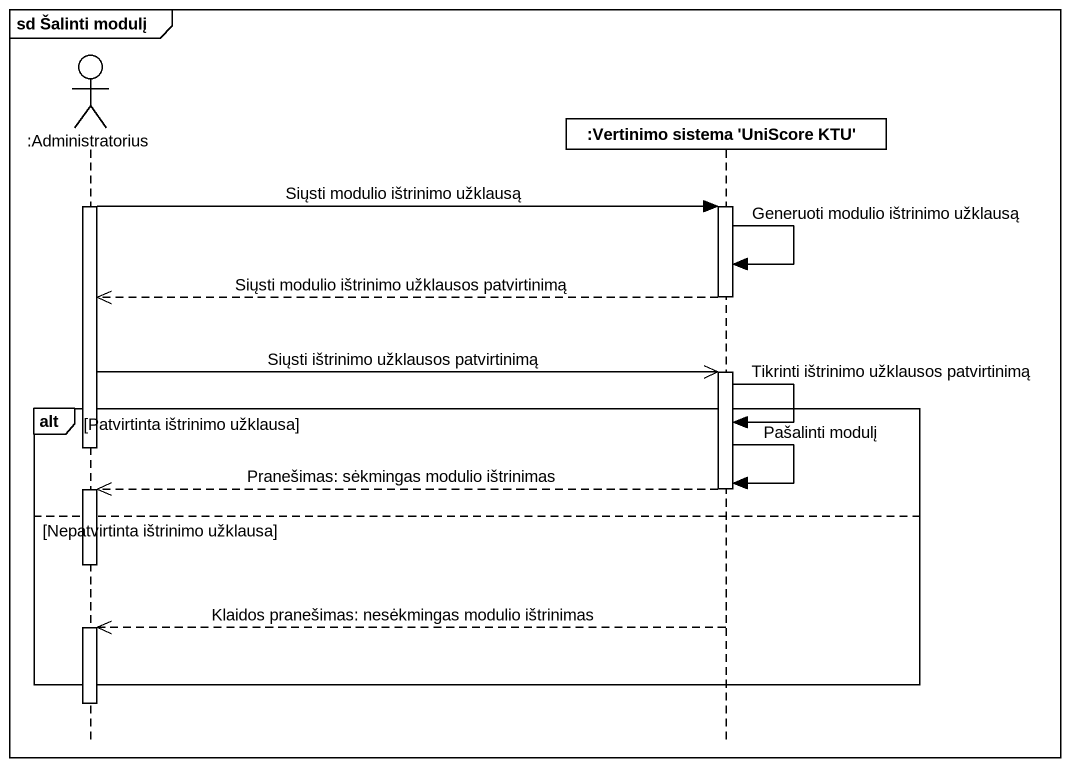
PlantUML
@startuml
mainframe sd Šalinti modulį
hide footbox
actor ":Administratorius" as Administratorius
participant ":Vertinimo sistema 'UniScore KTU'" as Vertinimo_sistema_UniScore

activate Administratorius
Administratorius -> Vertinimo_sistema_UniScore : Siųsti modulio ištrinimo užklausą
activate Vertinimo_sistema_UniScore
Vertinimo_sistema_UniScore -> Vertinimo_sistema_UniScore : Generuoti modulio ištrinimo užklausą
Vertinimo_sistema_UniScore -->> Administratorius : Siųsti modulio ištrinimo užklausos patvirtinimą
deactivate Vertinimo_sistema_UniScore
Administratorius ->> Vertinimo_sistema_UniScore : Siųsti ištrinimo užklausos patvirtinimą
activate Vertinimo_sistema_UniScore
alt Patvirtinta ištrinimo užklausa
  Vertinimo_sistema_UniScore -> Vertinimo_sistema_UniScore : Tikrinti ištrinimo užklausos patvirtinimą
  deactivate Administratorius
  Vertinimo_sistema_UniScore -> Vertinimo_sistema_UniScore : Pašalinti modulį
  Vertinimo_sistema_UniScore -->> Administratorius : Pranešimas: sėkmingas modulio ištrinimas
  deactivate Vertinimo_sistema_UniScore
  activate Administratorius
else Nepatvirtinta ištrinimo užklausa
  deactivate Administratorius
  Vertinimo_sistema_UniScore -->> Administratorius : Klaidos pranešimas: nesėkmingas modulio ištrinimas
  activate Administratorius
end
deactivate Administratorius
@enduml
